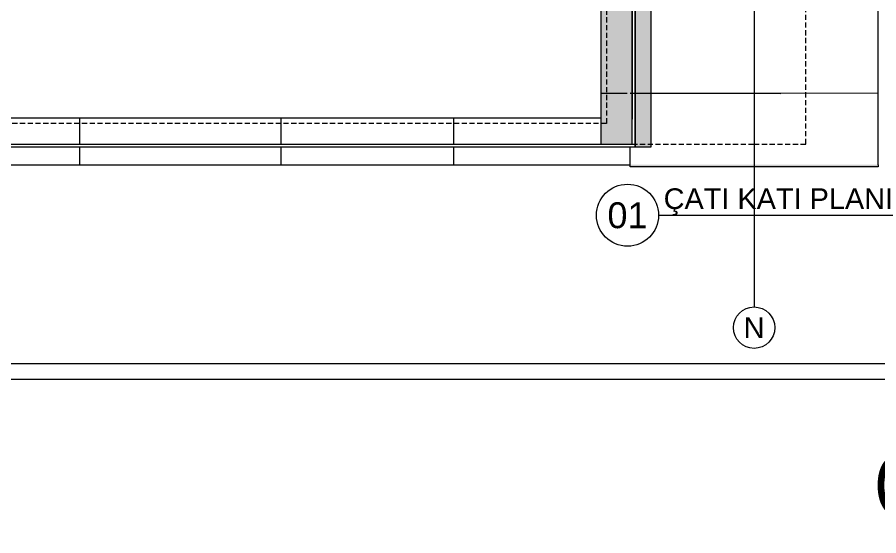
# Model space of a CAD drawing. Extents: x -1286 to 34975, y -230 to 6637.
# Drawn here: x 33278 to 34111, y -151 to 350 of the extents above; entities that cross this region are included whole.
import ezdxf
from ezdxf.enums import TextEntityAlignment as Align

# ---------------------------------------------------------------- set-up
doc = ezdxf.new("R2010")
doc.units = 0
doc.header["$LTSCALE"] = 20
doc.linetypes.add('HIDDEN', pattern=[0.375, 0.25, -0.125])
doc.layers.get('0').update_dxf_attribs({"color": 9, "lineweight": 9})
for name, color, linetype, lineweight in [('03', 18, 'Continuous', 9), ('05G', 8, 'Continuous', 9), ('06A', 9, 'Continuous', 9), ('06B', 9, 'Continuous', 9), ('06D', 9, 'Continuous', 9), ('09', 9, 'Continuous', 9), ('15', 9, 'Continuous', 9), ('24', 9, 'Continuous', 9), ('40A', 9, 'Continuous', 9)]:
    doc.layers.add(name, color=color, linetype=linetype, lineweight=lineweight)
doc.styles.add('Arial', font='arial.ttf', dxfattribs={"height": 2.5})
doc.styles.add('MuuM_TEXT-ITALIC', font='ARIALNI.TTF')
doc.styles.add('MuuM_TEXT-STANDART', font='ARIALN.TTF')

# ---------------------------------------------------------------- blocks, each defined once
blk = doc.blocks.new('0_drawinglabel')
blk.add_lwpolyline([(3, 0), (46.459, 0)])
blk.add_circle((0, 0), 3)
at = {"style": 'Arial'}
blk.add_attdef('CIZIMADI', text='', height=2, dxfattribs=at).set_placement((3.5, 0), align=Align.BOTTOM_LEFT)
blk.add_attdef('OLCEK', text='', height=2, dxfattribs=at).set_placement((46.459, 0), align=Align.BOTTOM_RIGHT)
blk.add_attdef('CIZIMNO', text='', height=2.5, dxfattribs=at).set_placement((0, 0), align=Align.MIDDLE)
at = {"style": 'MuuM_TEXT-ITALIC'}
blk.add_attdef('DRAWINGNAME', text='', height=2, dxfattribs=at).set_placement((3.5, -0.592), align=Align.TOP_LEFT)
blk.add_attdef('SCALE', text='', height=2, dxfattribs=at).set_placement((46.459, -0.592), align=Align.TOP_RIGHT)
blk = doc.blocks.new('0_aks')
at = {"linetype": 'Continuous'}
blk.add_circle((0, 0), 2, dxfattribs=at)
at = {"style": 'Arial'}
blk.add_attdef('AKS', text='', height=2, dxfattribs=at).set_placement((0, 0), align=Align.MIDDLE_CENTER)
blk = doc.blocks.new('p-aks_vw')
at = {"layer": '24', "ltscale": 2}
blk.add_lwpolyline([(5680, 40), (5680, -257.5)], dxfattribs=at)
at = {"layer": '24', "xscale": 10, "yscale": 10, "zscale": 10}
blk.add_blockref('0_aks', (5680, -277.5), dxfattribs=at).add_auto_attribs({'AKS': 'N'})

msp = doc.modelspace()

# ---------------------------------------------------------------- hatches: boundary and pattern name
at = {"layer": '05G'}
h = msp.add_hatch(color=253, dxfattribs=at)
h.dxf.hatch_style = 1
h.paths.add_polyline_path([(33872.84, 227.5), (33842.84, 227.5), (33842.84, 4007.5), (33872.84, 4007.5)])
h = msp.add_hatch(color=253, dxfattribs=at)
h.dxf.hatch_style = 1
h.paths.add_polyline_path([(34110.84, 205.5), (33870.84, 205.5), (33870.84, 207.5), (34110.84, 207.5)])
at = {"layer": '09'}
h = msp.add_hatch(dxfattribs=at)
h.set_pattern_fill('DOTS', color=251, scale=25, style=0)
h.set_pattern_definition([(0, (-62.4881, 14.9988), (0.78125, 1.5625), [0, -1.5625])])
edge = h.paths.add_edge_path()
edge.add_line((33875.84, 224.5), (33875.84, 4010.5))
edge.add_line((33875.84, 4010.5), (33890.84, 4010.5))
edge.add_line((33890.84, 4010.5), (33890.84, 224.5))
edge.add_line((33890.84, 224.5), (33875.84, 224.5))

# ---------------------------------------------------------------- linework, layer by layer
at = {"layer": '06A'}
for points in [[(33870.84, 4027.5), (32350.84, 4027.5), (32350.84, 3922.5), (32367.84, 3922.5), (32367.84, 4010.5), (33875.84, 4010.5), (33875.84, 224.5), (32367.84, 224.5), (32367.84, 324.5), (31607.84, 324.5), (31607.84, 307.5), (32350.84, 307.5), (32350.84, 207.5), (33870.84, 207.5)], [(34110.84, 207.5), (34110.84, 4027.5)], [(33842.84, 252.5), (32395.84, 252.5), (32395.84, 352.5), (31607.84, 352.5), (31607.84, 327.5), (32370.84, 327.5), (32370.84, 227.5), (33872.84, 227.5), (33872.84, 4007.5), (32370.84, 4007.5), (32370.84, 3922.5), (32395.84, 3922.5), (32395.84, 3982.5), (33842.84, 3982.5)], [(33842.84, 227.5), (33842.84, 3983.5)], [(33872.84, 3983.5), (33872.84, 251.54)], [(32370.84, 327.5), (32370.84, 227.5), (33870.84, 227.5)], [(33867.84, 276.5), (33842.84, 276.5)], [(34110.84, 276.5), (33870.84, 276.52)], [(33870.84, 276.52), (34016.84, 276.5)], [(33338.3, 227.5), (33338.3, 252.5)], [(33533.3, 227.5), (33533.3, 252.5)], [(33700.3, 227.5), (33700.3, 252.5)], [(33338.3, 207.5), (33338.3, 224.55)], [(33533.3, 207.5), (33533.3, 224.56)], [(33700.3, 207.5), (33700.3, 224.56)], [(34110.84, 207.5), (34110.84, 205.5), (33870.84, 205.5), (33870.84, 224.54)]]:
    msp.add_lwpolyline(points, dxfattribs=at)
at = {"layer": '06B'}
msp.add_lwpolyline([(33875.84, 224.5), (33875.84, 4010.5), (33890.84, 4010.5), (33890.84, 224.5), (33875.84, 224.5)], dxfattribs=at)
at = {"layer": '06D', "linetype": 'HIDDEN'}
for points in [[(33872.84, 227.5), (33990.84, 227.5), (34040.84, 227.5), (34040.84, 4007.5), (33872.84, 4007.5)], [(33842.84, 3987.5), (33847.84, 3987.5), (33847.84, 247.5), (32390.84, 247.5), (32390.84, 347.5), (31607.84, 347.5)], [(31607.84, 327.5), (32370.84, 327.5), (32370.84, 227.5), (33842.84, 227.5)]]:
    msp.add_lwpolyline(points, dxfattribs=at)
at = {"layer": '15'}
msp.add_lwpolyline([(32367.84, 3922.5), (32367.84, 4010.5), (33875.84, 4010.5), (33875.84, 224.5), (32367.84, 224.5), (32367.84, 324.49), (31607.84, 324.5), (31607.84, 327.5), (32370.84, 327.5), (32370.84, 227.5), (33872.84, 227.5), (33872.84, 4007.5), (32370.84, 4007.5), (32370.84, 3922.5)], close=True, dxfattribs=at)
at = {"layer": '40A'}
for points in [[(34975, 0), (27980, 0), (27980, 4205), (34975, 4205)], [(28060, 4190), (34435.06, 4190), (34435.06, 15), (28060, 15)]]:
    msp.add_lwpolyline(points, close=True, dxfattribs=at)

# ---------------------------------------------------------------- block references
at = {"layer": '03'}
ref = msp.add_blockref('0_drawinglabel', (33868.3, 158.66), dxfattribs=dict(at, xscale=10, yscale=10, zscale=10))
ref.add_attrib('CIZIMNO', '01', dxfattribs={"layer": '0', "height": 25, "style": 'Arial'}).set_placement((33868.3, 158.66), align=Align.MIDDLE)
ref.add_attrib('CIZIMADI', 'ÇATI KATI PLANI', dxfattribs={"layer": '0', "height": 20, "style": 'Arial'}).set_placement((33903.3, 158.66), align=Align.BOTTOM_LEFT)
ref.add_attrib('OLCEK', '1:50', dxfattribs={"layer": '0', "height": 20, "style": 'Arial'}).set_placement((34332.9, 158.66), align=Align.BOTTOM_RIGHT)
at = {"layer": '24'}
msp.add_blockref('p-aks_vw', (28310.84, 327.5), dxfattribs=at)

# ---------------------------------------------------------------- texts
at = {"color": 5, "style": 'MuuM_TEXT-STANDART'}
msp.add_text('ÇATI KATI PLANI ( R1)', height=60, dxfattribs=at).set_placement((34106.84, -132.67))

doc.saveas('drawing.dxf')
